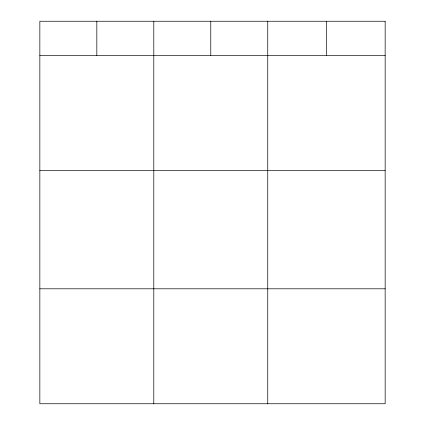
<?xml version="1.0" encoding="UTF-8"?>
<svg xmlns="http://www.w3.org/2000/svg" width="425" height="425" viewBox="0 0 425 425"><rect width="100%" height="100%" fill="white"/><g stroke="black" fill="none" stroke-linecap="round" stroke-linejoin="round"><path stroke-width="0.64" d="M39.849 55.425L385.151 55.425M39.849 170.372L385.151 170.372M39.849 288.803L385.151 288.803M326.448 21.25L326.448 55.425M267.75 21.25L267.75 403.75M210.773 21.25L210.773 55.425M153.797 21.25L153.797 403.75M96.826 21.25L96.826 55.425M385.151 21.25L39.849 21.25L39.849 403.75L385.151 403.75L385.151 21.25"/></g></svg>
